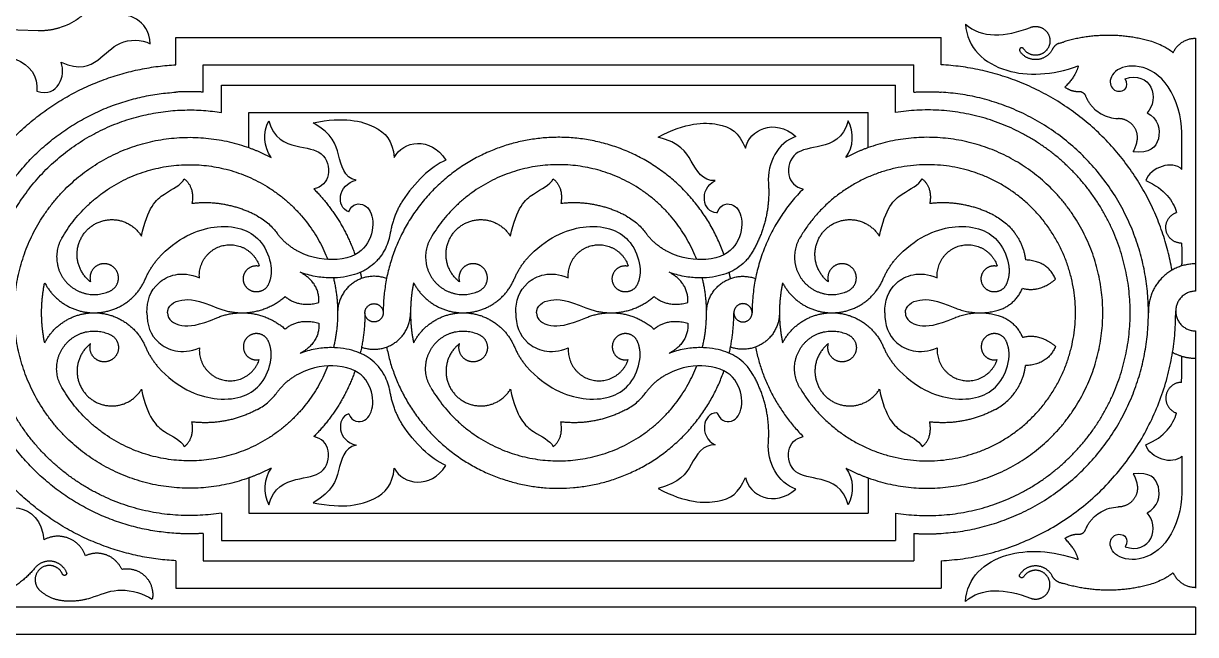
# Model space of a CAD drawing. Header units: millimetres. Extents: x -100 to 100, y -100 to 100.
# Drawn here: x -29.1 to 28, y -62.7 to -32.9 of the extents above; entities that cross this region are included whole.
import ezdxf

# ---------------------------------------------------------------- set-up
doc = ezdxf.new("R2010")
doc.units = ezdxf.units.MM
doc.header["$MEASUREMENT"] = 0
doc.layers.add('Layer 03', color=5, linetype='Continuous')

msp = doc.modelspace()

# ---------------------------------------------------------------- linework, layer by layer
at = {"layer": 'Layer 03'}
for p, q in [((-28.36, -33.298), (-33.205, -33.162)), ((-21.647, -33.618), (15.608, -33.618)), ((-21.647, -34.95), (-21.647, -33.618)), ((15.608, -34.95), (15.608, -33.618)), ((27.995, -33.66), (27.995, -45.969)), ((-20.316, -34.95), (14.277, -34.95)), ((-20.316, -36.283), (-20.316, -34.95)), ((14.277, -36.283), (14.277, -34.95)), ((-19.428, -35.942), (13.389, -35.942)), ((-19.428, -37.273), (-19.428, -35.942)), ((13.389, -37.273), (13.389, -35.942)), ((-18.097, -37.273), (12.058, -37.273)), ((-18.097, -38.984), (-18.097, -37.273)), ((12.058, -38.984), (12.058, -37.273)), ((27.329, -40.04), (27.329, -38.253)), ((4.703, -42.158), (4.672, -42.157)), ((4.703, -42.158), (4.725, -42.102)), ((27.329, -44.737), (27.329, -44.635)), ((27.995, -47.9), (27.995, -60.419)), ((27.329, -49.402), (27.329, -49.133)), ((4.703, -51.879), (4.672, -51.881)), ((4.703, -51.879), (4.725, -51.936)), ((27.329, -53.997), (27.329, -55.784)), ((-18.097, -55.054), (-18.097, -56.764)), ((12.058, -55.054), (12.058, -56.764)), ((-19.428, -56.764), (-19.428, -58.096)), ((-18.097, -56.764), (12.058, -56.764)), ((13.389, -56.764), (13.389, -58.096)), ((-20.316, -57.754), (-20.316, -59.088)), ((-19.428, -58.096), (13.389, -58.096)), ((14.277, -57.754), (14.277, -59.088)), ((-21.647, -59.088), (-21.647, -60.419)), ((-20.316, -59.088), (14.277, -59.088)), ((15.608, -59.088), (15.608, -60.419)), ((-21.647, -60.419), (15.608, -60.419)), ((27.995, -61.343), (-61.386, -61.343)), ((27.995, -62.675), (-62.717, -62.675))]:
    msp.add_line(p, q, dxfattribs=at)
msp.add_lwpolyline([(27.995, -61.343), (27.995, -62.675)], dxfattribs=at)
for points, knots in [([(-26.564, -30.31), (-26.626, -30.377), (-26.725, -30.463), (-26.863, -30.539), (-26.957, -30.576), (-27.034, -30.595), (-27.117, -30.605), (-27.208, -30.605), (-27.309, -30.588), (-27.433, -30.544), (-27.559, -30.466), (-27.669, -30.346), (-27.749, -30.21), (-27.797, -30.06), (-27.809, -29.891), (-27.779, -29.721), (-27.704, -29.562), (-27.59, -29.42), (-27.442, -29.304), (-27.263, -29.222), (-27.059, -29.183), (-26.838, -29.196), (-26.634, -29.252), (-26.43, -29.347), (-26.235, -29.477), (-26.047, -29.662), (-25.884, -29.89), (-25.743, -30.178), (-25.613, -30.593), (-25.563, -31.04), (-25.605, -31.461), (-25.688, -31.773), (-25.835, -32.101), (-26.093, -32.46), (-26.484, -32.789), (-26.916, -33.016), (-27.198, -33.12), (-27.322, -33.159)], [5.557568, 5.557568, 5.557568, 5.557568, 5.710641, 5.777355, 5.822273, 5.881782, 5.911084, 5.96426, 6.034341, 6.083794, 6.186503, 6.282113, 6.356694, 6.451499, 6.546221, 6.641986, 6.739785, 6.841768, 6.947172, 7.056759, 7.171834, 7.294912, 7.428872, 7.526913, 7.674177, 7.82386, 7.970868, 8.146514, 8.363503, 8.704655, 8.899601, 9.076369, 9.249131, 9.505934, 9.81723, 10.107107, 10.32588, 10.32588, 10.32588, 10.32588]), ([(16.791, -32.971), (16.867, -34.136), (18.485, -35.586), (21.006, -35.463), (22.283, -35.008)], [0, 0, 0, 0, 2.105522, 4.028433, 4.028433, 4.028433, 4.028433]), ([(21.332, -33.91), (21.385, -33.896), (21.461, -33.875), (21.536, -33.852), (21.559, -33.845)], [2.1311699, 2.1311699, 2.1311699, 2.1311699, 2.2234732, 2.2639899, 2.2639899, 2.2639899, 2.2639899]), ([(26.905, -34.364), (26.896, -34.357), (26.746, -34.245), (26.388, -34.019), (26.005, -33.864), (25.778, -33.801)], [2.4837929, 2.4837929, 2.4837929, 2.4837929, 2.504112, 2.7995039, 3.1977191, 3.1977191, 3.1977191, 3.1977191]), ([(23.077, -37.105), (23.176, -37.195), (23.402, -37.359), (23.792, -37.521), (24.085, -37.566), (24.236, -37.571), (24.246, -37.571)], [6.5276772, 6.5276772, 6.5276772, 6.5276772, 6.7536193, 6.9974624, 7.2356766, 7.2520895, 7.2520895, 7.2520895, 7.2520895]), ([(-13.237, -42.102), (-13.075, -41.694), (-12.362, -41.63), (-11.946, -42.508), (-12.239, -43.845), (-13.4, -44.548), (-14.969, -44.407), (-15.678, -44.039)], [0, 0, 0, 0, 0.994617, 1.989234, 2.983851, 3.978467, 4.692944, 4.692944, 4.692944, 4.692944]), ([(4.725, -42.102), (4.887, -41.694), (5.6, -41.63), (6.016, -42.508), (5.723, -43.845), (4.562, -44.548), (2.993, -44.407), (2.284, -44.039)], [0, 0, 0, 0, 0.994617, 1.989234, 2.983851, 3.978467, 4.692944, 4.692944, 4.692944, 4.692944]), ([(-22.345, -44.197), (-21.404, -43.247), (-19.23, -42.489), (-17.476, -43.256), (-17.082, -44.345), (-17.024, -44.745)], [0.337451, 0.337451, 0.337451, 0.337451, 1.775777, 3.551554, 4.663849, 4.663849, 4.663849, 4.663849]), ([(-17.668, -42.32), (-17.475, -42.424), (-17.204, -42.614), (-16.909, -42.909), (-16.785, -43.064), (-16.733, -43.134)], [3.2842856, 3.2842856, 3.2842856, 3.2842856, 3.6537686, 3.8403196, 3.9883249, 3.9883249, 3.9883249, 3.9883249]), ([(-4.383, -44.197), (-3.442, -43.247), (-1.268, -42.489), (0.486, -43.256), (0.88, -44.345), (0.938, -44.745)], [0.337451, 0.337451, 0.337451, 0.337451, 1.775777, 3.551554, 4.663849, 4.663849, 4.663849, 4.663849]), ([(0.294, -42.32), (0.487, -42.424), (0.758, -42.614), (1.053, -42.909), (1.177, -43.064), (1.229, -43.134)], [3.2842856, 3.2842856, 3.2842856, 3.2842856, 3.6537686, 3.8403196, 3.9883249, 3.9883249, 3.9883249, 3.9883249]), ([(13.579, -44.197), (14.52, -43.247), (16.694, -42.489), (18.449, -43.256), (18.842, -44.345), (18.9, -44.745)], [0.337451, 0.337451, 0.337451, 0.337451, 1.775777, 3.551554, 4.663849, 4.663849, 4.663849, 4.663849]), ([(18.256, -42.32), (18.449, -42.424), (18.72, -42.614), (19.015, -42.909), (19.139, -43.064), (19.191, -43.134)], [3.2842856, 3.2842856, 3.2842856, 3.2842856, 3.6537686, 3.8403196, 3.9883249, 3.9883249, 3.9883249, 3.9883249]), ([(-11.21, -43.129), (-11.22, -43.184), (-11.284, -43.514), (-11.451, -43.941), (-11.723, -44.332), (-11.962, -44.599), (-12.214, -44.806), (-12.565, -45.013), (-12.963, -45.177), (-13.496, -45.295), (-14.11, -45.338), (-14.801, -45.285), (-15.304, -45.154), (-15.574, -45.055), (-15.598, -45.045)], [2.74676, 2.74676, 2.74676, 2.74676, 2.842489, 3.313504, 3.512586, 3.644338, 3.918689, 4.060805, 4.333002, 4.642839, 4.981151, 5.370242, 5.810691, 5.855571, 5.855571, 5.855571, 5.855571]), ([(6.414, -44.065), (6.352, -44.171), (6.24, -44.332), (6, -44.599), (5.748, -44.806), (5.397, -45.013), (4.999, -45.177), (4.466, -45.295), (3.852, -45.338), (3.161, -45.285), (2.658, -45.154), (2.389, -45.055), (2.364, -45.045)], [3.310948, 3.310948, 3.310948, 3.310948, 3.510231, 3.642115, 3.916742, 4.059, 4.331471, 4.64162, 4.980271, 5.369754, 5.810646, 5.855571, 5.855571, 5.855571, 5.855571]), ([(-22.057, -47.019), (-22.057, -46.696), (-21.54, -46.269), (-20.547, -46.401), (-19.657, -46.773)], [0, 0, 0, 0, 1.011487, 1.862043, 1.862043, 1.862043, 1.862043]), ([(-4.094, -47.019), (-4.094, -46.696), (-3.578, -46.269), (-2.585, -46.401), (-1.695, -46.773)], [0, 0, 0, 0, 1.011487, 1.862043, 1.862043, 1.862043, 1.862043]), ([(13.868, -47.019), (13.868, -46.696), (14.384, -46.269), (15.377, -46.401), (16.267, -46.773)], [0, 0, 0, 0, 1.011487, 1.862043, 1.862043, 1.862043, 1.862043]), ([(-22.057, -47.019), (-22.057, -47.341), (-21.54, -47.768), (-20.547, -47.637), (-19.657, -47.265)], [0, 0, 0, 0, 1.011487, 1.862043, 1.862043, 1.862043, 1.862043]), ([(-4.094, -47.019), (-4.094, -47.341), (-3.578, -47.768), (-2.585, -47.637), (-1.695, -47.265)], [0, 0, 0, 0, 1.011487, 1.862043, 1.862043, 1.862043, 1.862043]), ([(13.868, -47.019), (13.868, -47.341), (14.384, -47.768), (15.377, -47.637), (16.267, -47.265)], [0, 0, 0, 0, 1.011487, 1.862043, 1.862043, 1.862043, 1.862043]), ([(-11.21, -50.909), (-11.22, -50.853), (-11.284, -50.524), (-11.451, -50.096), (-11.723, -49.706), (-11.962, -49.439), (-12.214, -49.232), (-12.565, -49.024), (-12.963, -48.86), (-13.496, -48.743), (-14.11, -48.699), (-14.801, -48.753), (-15.304, -48.883), (-15.574, -48.983), (-15.598, -48.992)], [2.74676, 2.74676, 2.74676, 2.74676, 2.842489, 3.313504, 3.512586, 3.644338, 3.918689, 4.060805, 4.333002, 4.642839, 4.981151, 5.370242, 5.810691, 5.855571, 5.855571, 5.855571, 5.855571]), ([(6.414, -49.972), (6.352, -49.867), (6.24, -49.706), (6, -49.439), (5.748, -49.232), (5.397, -49.024), (4.999, -48.86), (4.466, -48.743), (3.852, -48.699), (3.161, -48.753), (2.658, -48.883), (2.389, -48.983), (2.364, -48.992)], [3.310948, 3.310948, 3.310948, 3.310948, 3.510231, 3.642115, 3.916742, 4.059, 4.331471, 4.64162, 4.980271, 5.369754, 5.810646, 5.855571, 5.855571, 5.855571, 5.855571]), ([(-22.345, -49.84), (-21.404, -50.791), (-19.23, -51.548), (-17.476, -50.782), (-17.082, -49.692), (-17.024, -49.292)], [0.337451, 0.337451, 0.337451, 0.337451, 1.775777, 3.551554, 4.663849, 4.663849, 4.663849, 4.663849]), ([(-13.237, -51.936), (-13.075, -52.343), (-12.362, -52.408), (-11.946, -51.53), (-12.239, -50.193), (-13.4, -49.489), (-14.969, -49.63), (-15.678, -49.998)], [0, 0, 0, 0, 0.994617, 1.989234, 2.983851, 3.978467, 4.692944, 4.692944, 4.692944, 4.692944]), ([(-4.383, -49.84), (-3.442, -50.791), (-1.268, -51.548), (0.486, -50.782), (0.88, -49.692), (0.938, -49.292)], [0.337451, 0.337451, 0.337451, 0.337451, 1.775777, 3.551554, 4.663849, 4.663849, 4.663849, 4.663849]), ([(4.725, -51.936), (4.887, -52.343), (5.6, -52.408), (6.016, -51.53), (5.723, -50.193), (4.562, -49.489), (2.993, -49.63), (2.284, -49.998)], [0, 0, 0, 0, 0.994617, 1.989234, 2.983851, 3.978467, 4.692944, 4.692944, 4.692944, 4.692944]), ([(13.579, -49.84), (14.52, -50.791), (16.694, -51.548), (18.449, -50.782), (18.842, -49.692), (18.9, -49.292)], [0.337451, 0.337451, 0.337451, 0.337451, 1.775777, 3.551554, 4.663849, 4.663849, 4.663849, 4.663849]), ([(-17.668, -51.717), (-17.475, -51.613), (-17.204, -51.424), (-16.909, -51.128), (-16.785, -50.974), (-16.733, -50.903)], [3.2842856, 3.2842856, 3.2842856, 3.2842856, 3.6537686, 3.8403196, 3.9883249, 3.9883249, 3.9883249, 3.9883249]), ([(0.294, -51.717), (0.487, -51.613), (0.758, -51.424), (1.053, -51.128), (1.177, -50.974), (1.229, -50.903)], [3.2842856, 3.2842856, 3.2842856, 3.2842856, 3.6537686, 3.8403196, 3.9883249, 3.9883249, 3.9883249, 3.9883249]), ([(18.256, -51.717), (18.449, -51.613), (18.72, -51.424), (19.015, -51.128), (19.139, -50.974), (19.191, -50.903)], [3.2842856, 3.2842856, 3.2842856, 3.2842856, 3.6537686, 3.8403196, 3.9883249, 3.9883249, 3.9883249, 3.9883249]), ([(23.077, -56.933), (23.176, -56.843), (23.402, -56.678), (23.792, -56.517), (24.085, -56.471), (24.236, -56.467), (24.246, -56.467)], [6.5276772, 6.5276772, 6.5276772, 6.5276772, 6.7536193, 6.9974624, 7.2356766, 7.2520895, 7.2520895, 7.2520895, 7.2520895]), ([(16.791, -61.066), (16.867, -59.902), (18.485, -58.451), (21.006, -58.575), (22.283, -59.029)], [0, 0, 0, 0, 2.105522, 4.028433, 4.028433, 4.028433, 4.028433]), ([(26.905, -59.674), (26.896, -59.681), (26.746, -59.793), (26.388, -60.019), (26.005, -60.173), (25.778, -60.237)], [2.4837929, 2.4837929, 2.4837929, 2.4837929, 2.504112, 2.7995039, 3.1977191, 3.1977191, 3.1977191, 3.1977191]), ([(21.332, -60.128), (21.385, -60.142), (21.461, -60.163), (21.536, -60.185), (21.559, -60.192)], [2.1311699, 2.1311699, 2.1311699, 2.1311699, 2.2234732, 2.2639899, 2.2639899, 2.2639899, 2.2639899]), ([(-25.982, -60.939), (-25.855, -60.907), (-25.263, -60.709), (-24.405, -60.357), (-23.216, -60.676), (-22.797, -60.961)], [0.67773, 0.67773, 0.67773, 0.67773, 0.908544, 1.817088, 2.725632, 2.725632, 2.725632, 2.725632])]:
    msp.add_open_spline(points, degree=3, knots=knots, dxfattribs=at)
for points, degree in [([(-22.894, -33.939), (-22.957, -32.688), (-24.059, -32.476), (-24.547, -32.477)], 3), ([(16.791, -32.971), (17.565, -33.676), (18.736, -33.607), (19.952, -33.134)], 3), ([(-27.237, -34.828), (-26.326, -35.224), (-25.358, -34.801), (-24.496, -33.728), (-23.334, -33.693), (-22.894, -33.939)], 3), ([(-29.463, -34.677), (-28.754, -34.94), (-28.345, -35.521), (-28.424, -36.231)], 3), ([(-28.424, -36.231), (-27.872, -36.424), (-27.207, -35.981), (-27.104, -35.182), (-27.237, -34.828)], 3), ([(22.283, -35.008), (22.178, -35.49), (21.631, -36.038)], 2), ([(27.329, -38.253), (27.329, -37.515), (26.8, -35.739), (25.21, -34.833), (23.899, -35.194), (23.746, -36.053), (24.333, -36.364), (24.767, -36.062), (24.571, -35.632)], 3), ([(24.571, -35.632), (25.135, -35.43), (26.104, -35.882), (25.931, -36.982), (25.643, -37.285)], 3), ([(21.631, -36.038), (21.962, -36.264), (22.317, -36.249)], 2), ([(-14.965, -37.775), (-13.452, -37.464), (-11.744, -37.9), (-11.108, -38.627), (-11.017, -39.463)], 3), ([(6.084, -39.011), (6.26, -38.12), (7.489, -37.516), (8.539, -38.438)], 3), ([(25.643, -37.285), (26.179, -37.56), (26.404, -38.675), (25.751, -39.28), (24.957, -39.185)], 3), ([(-17.014, -39.46), (-17.381, -38.946), (-17.433, -38.249), (-17.12, -37.675)], 3), ([(-17.12, -37.675), (-16.911, -38.545), (-15.727, -38.998), (-14.417, -39.085), (-14.034, -40.391), (-14.556, -40.913), (-14.933, -40.994)], 3), ([(-12.868, -40.573), (-13.479, -40.444), (-13.719, -39.277), (-14.007, -38.35), (-14.965, -37.775)], 3), ([(1.824, -38.47), (3.194, -37.756), (4.956, -37.707), (5.767, -38.232), (6.084, -39.011)], 3), ([(11.081, -37.675), (10.872, -38.545), (9.688, -38.998), (8.377, -39.085), (7.994, -40.391), (8.516, -40.913), (8.894, -40.994)], 3), ([(10.974, -39.46), (11.342, -38.946), (11.394, -38.249), (11.081, -37.675)], 3), ([(24.957, -39.185), (25.333, -38.482), (25.026, -38.007)], 2), ([(-11.017, -39.463), (-10.604, -38.655), (-9.256, -38.411), (-8.499, -39.585)], 3), ([(4.608, -40.586), (3.985, -40.629), (3.434, -39.573), (2.903, -38.76), (1.824, -38.47)], 3), ([(8.539, -38.438), (7.669, -38.737), (7.123, -39.734), (7.198, -40.721)], 3), ([(-8.499, -39.585), (-9.253, -39.921), (-10.045, -40.686), (-10.614, -41.573)], 3), ([(27.329, -40.04), (26.879, -39.582), (25.794, -39.93), (25.568, -40.587)], 3), ([(-23.323, -43.295), (-23.03, -41.902), (-22.194, -41.118), (-21.41, -40.829), (-21.24, -40.505)], 3), ([(-21.24, -40.505), (-20.738, -40.903), (-20.867, -41.707)], 2), ([(-5.361, -43.295), (-5.068, -41.902), (-4.232, -41.118), (-3.448, -40.829), (-3.278, -40.505)], 3), ([(-3.278, -40.505), (-2.776, -40.903), (-2.905, -41.707)], 2), ([(12.601, -43.295), (12.894, -41.902), (13.73, -41.118), (14.514, -40.829), (14.684, -40.505)], 3), ([(14.684, -40.505), (15.186, -40.903), (15.057, -41.707)], 2), ([(-13.237, -42.102), (-13.869, -41.888), (-13.774, -40.771), (-12.868, -40.573)], 3), ([(4.672, -42.157), (4.005, -42.124), (3.791, -41.024), (4.608, -40.586)], 3), ([(25.568, -40.587), (26.53, -41.003), (26.891, -41.574), (27.072, -42.139)], 3), ([(27.312, -43.63), (27.326, -43.932), (27.329, -44.258), (27.329, -44.635)], 3), ([(21.178, -45.389), (20.806, -44.5), (19.72, -44.446)], 2), ([(-23.063, -47.019), (-23.063, -46.425), (-22.741, -45.46), (-21.399, -44.944), (-20.505, -45.312)], 3), ([(-14.684, -46.522), (-14.64, -45.559), (-15.598, -45.045)], 2), ([(-5.101, -47.019), (-5.101, -46.425), (-4.779, -45.46), (-3.437, -44.944), (-2.543, -45.312)], 3), ([(3.278, -46.522), (3.322, -45.559), (2.364, -45.045)], 2), ([(12.861, -47.019), (12.861, -46.425), (13.183, -45.46), (14.525, -44.944), (15.419, -45.312)], 3), ([(19.566, -45.825), (20.376, -46.047), (21.178, -45.389)], 2), ([(-16.328, -46.225), (-15.691, -46.773), (-14.684, -46.522)], 2), ([(1.634, -46.225), (2.271, -46.773), (3.278, -46.522)], 2), ([(-23.063, -47.019), (-23.063, -47.612), (-22.741, -48.578), (-21.399, -49.093), (-20.505, -48.726)], 3), ([(-5.101, -47.019), (-5.101, -47.612), (-4.779, -48.578), (-3.437, -49.093), (-2.543, -48.726)], 3), ([(12.861, -47.019), (12.861, -47.612), (13.183, -48.578), (14.525, -49.093), (15.419, -48.726)], 3), ([(-16.328, -47.812), (-15.691, -47.264), (-14.684, -47.516)], 2), ([(-14.684, -47.516), (-14.64, -48.478), (-15.598, -48.992)], 2), ([(1.634, -47.812), (2.271, -47.264), (3.278, -47.516)], 2), ([(3.278, -47.516), (3.322, -48.478), (2.364, -48.992)], 2), ([(19.566, -48.213), (20.376, -47.99), (21.178, -48.649)], 2), ([(21.178, -48.649), (20.806, -49.537), (19.72, -49.591)], 2), ([(27.312, -50.407), (27.326, -50.106), (27.329, -49.779), (27.329, -49.402)], 3), ([(-23.323, -50.742), (-23.03, -52.135), (-22.194, -52.919), (-21.41, -53.209), (-21.24, -53.533)], 3), ([(-5.361, -50.742), (-5.068, -52.135), (-4.232, -52.919), (-3.448, -53.209), (-3.278, -53.533)], 3), ([(12.601, -50.742), (12.894, -52.135), (13.73, -52.919), (14.514, -53.209), (14.684, -53.533)], 3), ([(4.672, -51.881), (4.005, -51.913), (3.791, -53.013), (4.608, -53.452)], 3), ([(25.568, -53.45), (26.53, -53.034), (26.891, -52.463), (27.072, -51.899)], 3), ([(-21.24, -53.533), (-20.738, -53.134), (-20.867, -52.33)], 2), ([(-13.237, -51.936), (-13.869, -52.15), (-13.774, -53.266), (-12.868, -53.464)], 3), ([(-8.499, -54.452), (-9.253, -54.116), (-10.045, -53.352), (-10.614, -52.464)], 3), ([(-3.278, -53.533), (-2.776, -53.134), (-2.905, -52.33)], 2), ([(14.684, -53.533), (15.186, -53.134), (15.057, -52.33)], 2), ([(-17.12, -56.363), (-16.911, -55.492), (-15.727, -55.04), (-14.417, -54.953), (-14.034, -53.647), (-14.556, -53.124), (-14.933, -53.043)], 3), ([(11.081, -56.363), (10.872, -55.492), (9.688, -55.04), (8.377, -54.953), (7.994, -53.647), (8.516, -53.124), (8.894, -53.043)], 3), ([(-12.868, -53.464), (-13.479, -53.594), (-13.719, -54.76), (-14.007, -55.687), (-14.965, -56.262)], 3), ([(4.608, -53.452), (3.985, -53.409), (3.434, -54.465), (2.903, -55.277), (1.824, -55.568)], 3), ([(8.539, -55.599), (7.669, -55.301), (7.123, -54.304), (7.198, -53.317)], 3), ([(27.329, -53.997), (26.879, -54.456), (25.794, -54.107), (25.568, -53.45)], 3), ([(-17.014, -54.578), (-17.381, -55.092), (-17.433, -55.788), (-17.12, -56.363)], 3), ([(-14.965, -56.262), (-13.452, -56.573), (-11.744, -56.137), (-11.108, -55.41), (-11.017, -54.574)], 3), ([(-11.017, -54.574), (-10.604, -55.382), (-9.256, -55.626), (-8.499, -54.452)], 3), ([(10.974, -54.578), (11.342, -55.092), (11.394, -55.788), (11.081, -56.363)], 3), ([(25.643, -56.752), (26.179, -56.478), (26.404, -55.362), (25.751, -54.757), (24.957, -54.852)], 3), ([(1.824, -55.568), (3.194, -56.282), (4.956, -56.33), (5.767, -55.806), (6.084, -55.027)], 3), ([(6.084, -55.027), (6.26, -55.917), (7.489, -56.521), (8.539, -55.599)], 3), ([(24.957, -54.852), (25.333, -55.555), (25.026, -56.03)], 2), ([(27.329, -55.784), (27.329, -56.522), (26.8, -58.298), (25.21, -59.204), (23.899, -58.843), (23.746, -57.985), (24.333, -57.673), (24.767, -57.976), (24.571, -58.405)], 3), ([(-30.614, -57.319), (-30.431, -56.718), (-29.313, -56.141), (-28.142, -57.114), (-28.086, -58.072)], 3), ([(24.571, -58.405), (25.135, -58.608), (26.104, -58.156), (25.931, -57.056), (25.643, -56.752)], 3), ([(21.631, -58), (21.962, -57.773), (22.317, -57.788)], 2), ([(22.283, -59.029), (22.178, -58.547), (21.631, -58)], 2), ([(16.791, -61.066), (17.565, -60.362), (18.736, -60.431), (19.952, -60.903)], 3)]:
    msp.add_open_spline(points, degree=degree, dxfattribs=at)
for points, weights, knots in [([(19.952, -33.134), (20.364, -32.974), (20.686, -33.277), (21.009, -33.58), (20.874, -34.002), (20.739, -34.423), (20.3, -34.483), (19.862, -34.543), (19.619, -34.173)], [1, 0.845758342443, 1, 0.845758342443, 1, 0.845758342443, 1, 0.845758342443, 1], [0.831806, 0.831806, 0.831806, 1.141491, 1.141491, 1.451176, 1.451176, 1.760861, 1.760861, 2.070546, 2.070546, 2.070546]), ([(19.619, -34.173), (19.561, -34.084), (19.472, -34.142), (19.383, -34.201), (19.441, -34.29)], [1, 0.707106781187, 1, 0.707106781187, 1], [0, 0, 0, 0.0942478, 0.0942478, 0.1884956, 0.1884956, 0.1884956]), ([(21.021, -34.201), (20.783, -34.672), (20.257, -34.701), (19.73, -34.73), (19.441, -34.29)], [1, 0.866345561664, 1, 0.866345561664, 1], [0.9525074, 0.9525074, 0.9525074, 1.3657732, 1.3657732, 1.7790389, 1.7790389, 1.7790389]), ([(15.608, -57.754), (25.699, -57.129), (25.699, -47.019), (25.699, -36.909), (15.608, -36.283)], [1, 0.728658822431, 1, 0.728658822431, 1], [39.751558, 39.751558, 39.751558, 50.026047, 50.026047, 60.300536, 60.300536, 60.300536]), ([(13.389, -56.764), (17.885, -57.481), (21.348, -54.526), (24.811, -51.571), (24.811, -47.019), (24.811, -42.466), (21.348, -39.512), (17.885, -36.557), (13.389, -37.273)], [1, 0.90804175397, 1, 0.90804175397, 1, 0.90804175397, 1, 0.90804175397, 1], [34.040327, 34.040327, 34.040327, 39.278204, 39.278204, 44.516081, 44.516081, 49.753958, 49.753958, 54.991836, 54.991836, 54.991836]), ([(-18.097, -55.054), (-22.269, -56.551), (-25.894, -54.001), (-29.519, -51.451), (-29.519, -47.019), (-29.519, -42.586), (-25.894, -40.036), (-22.269, -37.486), (-18.097, -38.984)], [1, 0.887518454236, 1, 0.887518454236, 1, 0.887518454236, 1, 0.887518454236, 1], [30.19397, 30.19397, 30.19397, 35.518371, 35.518371, 40.842771, 40.842771, 46.167172, 46.167172, 51.491572, 51.491572, 51.491572]), ([(5.036, -44.192), (2.65, -37.392), (-4.454, -38.603), (-11.557, -39.813), (-11.557, -47.019)], [1, 0.764187789935, 1, 0.764187789935, 1], [7.788531, 7.788531, 7.788531, 15.582973, 15.582973, 23.377414, 23.377414, 23.377414]), ([(12.058, -55.054), (16.229, -56.551), (19.855, -54.001), (23.48, -51.451), (23.48, -47.019), (23.48, -42.586), (19.855, -40.036), (16.229, -37.486), (12.058, -38.984)], [1, 0.887518454236, 1, 0.887518454236, 1, 0.887518454236, 1, 0.887518454236, 1], [30.19397, 30.19397, 30.19397, 35.518371, 35.518371, 40.842771, 40.842771, 46.167172, 46.167172, 51.491572, 51.491572, 51.491572]), ([(-27.206, -43.387), (-24.921, -39.472), (-20.403, -39.836), (-15.884, -40.2), (-14.256, -44.431)], [1, 0.846447424871, 1, 0.846447424871, 1], [37.873193, 37.873193, 37.873193, 43.274324, 43.274324, 48.675455, 48.675455, 48.675455]), ([(3.706, -44.431), (2.078, -40.2), (-2.441, -39.836), (-6.959, -39.472), (-9.243, -43.387)], [1, 0.84644742486, 1, 0.84644742486, 1], [6.880994, 6.880994, 6.880994, 12.282125, 12.282125, 17.683256, 17.683256, 17.683256]), ([(8.719, -50.65), (11.499, -55.415), (16.823, -53.975), (22.148, -52.535), (22.148, -47.019), (22.148, -41.503), (16.823, -40.063), (11.499, -38.623), (8.719, -43.387)], [1, 0.794055105339, 1, 0.794055105339, 1, 0.794055105339, 1, 0.794055105339, 1], [22.76403, 22.76403, 22.76403, 29.048418, 29.048418, 35.332806, 35.332806, 41.617193, 41.617193, 47.901581, 47.901581, 47.901581]), ([(27.312, -43.63), (26.66, -43.63), (26.557, -42.987), (26.453, -42.343), (27.072, -42.139)], [1, 0.761334532314, 1, 0.761334532314, 1], [0.038443, 0.038443, 0.038443, 0.646471, 0.646471, 1.254499, 1.254499, 1.254499]), ([(-25.804, -45.517), (-26.43, -45.031), (-26.458, -44.239), (-26.486, -43.447), (-25.896, -42.918), (-25.305, -42.389), (-24.521, -42.504), (-23.737, -42.619), (-23.323, -43.295)], [1, 0.905637782271, 1, 0.905637782271, 1, 0.905637782271, 1, 0.905637782271, 1], [0, 0, 0, 0.835167, 0.835167, 1.670333, 1.670333, 2.5055, 2.5055, 3.340666, 3.340666, 3.340666]), ([(-7.842, -45.517), (-8.468, -45.031), (-8.496, -44.239), (-8.524, -43.447), (-7.934, -42.918), (-7.343, -42.389), (-6.559, -42.504), (-5.775, -42.619), (-5.361, -43.295)], [1, 0.905637782271, 1, 0.905637782271, 1, 0.905637782271, 1, 0.905637782271, 1], [0, 0, 0, 0.835167, 0.835167, 1.670333, 1.670333, 2.5055, 2.5055, 3.340666, 3.340666, 3.340666]), ([(10.12, -45.517), (9.494, -45.031), (9.466, -44.239), (9.438, -43.447), (10.028, -42.918), (10.619, -42.389), (11.403, -42.504), (12.187, -42.619), (12.601, -43.295)], [1, 0.905637782271, 1, 0.905637782271, 1, 0.905637782271, 1, 0.905637782271, 1], [0, 0, 0, 0.835167, 0.835167, 1.670333, 1.670333, 2.5055, 2.5055, 3.340666, 3.340666, 3.340666]), ([(-27.206, -43.387), (-27.886, -44.554), (-26.969, -45.545), (-26.052, -46.537), (-24.836, -45.95)], [1, 0.803738185747, 1, 0.803738185747, 1], [6.39289, 6.39289, 6.39289, 8.340144, 8.340144, 10.287398, 10.287398, 10.287398]), ([(-20.505, -45.312), (-20.599, -43.992), (-19.3, -43.737), (-18.001, -43.482), (-17.59, -44.74)], [1, 0.749001749176, 1, 0.749001749176, 1], [0, 0, 0, 1.220805, 1.220805, 2.44161, 2.44161, 2.44161]), ([(-9.243, -43.387), (-9.924, -44.554), (-9.007, -45.545), (-8.09, -46.537), (-6.874, -45.95)], [1, 0.803738185747, 1, 0.803738185747, 1], [6.39289, 6.39289, 6.39289, 8.340144, 8.340144, 10.287398, 10.287398, 10.287398]), ([(-2.543, -45.312), (-2.637, -43.992), (-1.338, -43.737), (-0.039, -43.482), (0.372, -44.74)], [1, 0.749001749176, 1, 0.749001749176, 1], [0, 0, 0, 1.220805, 1.220805, 2.44161, 2.44161, 2.44161]), ([(8.719, -43.387), (8.038, -44.554), (8.955, -45.545), (9.872, -46.537), (11.088, -45.95)], [1, 0.803738185747, 1, 0.803738185747, 1], [6.39289, 6.39289, 6.39289, 8.340144, 8.340144, 10.287398, 10.287398, 10.287398]), ([(15.419, -45.312), (15.325, -43.992), (16.624, -43.737), (17.923, -43.482), (18.334, -44.74)], [1, 0.749001749176, 1, 0.749001749176, 1], [0, 0, 0, 1.220805, 1.220805, 2.44161, 2.44161, 2.44161]), ([(-24.836, -45.95), (-24.438, -45.757), (-24.444, -45.315), (-24.451, -44.873), (-24.855, -44.692), (-25.258, -44.511), (-25.592, -44.801), (-25.926, -45.091), (-25.804, -45.517)], [1, 0.84310451716, 1, 0.84310451716, 1, 0.84310451716, 1, 0.84310451716, 1], [2.454832, 2.454832, 2.454832, 2.898483, 2.898483, 3.342133, 3.342133, 3.785784, 3.785784, 4.229435, 4.229435, 4.229435]), ([(-17.134, -45.613), (-17.291, -45.988), (-17.697, -46.005), (-18.104, -46.023), (-18.292, -45.663), (-18.48, -45.302), (-18.234, -44.979), (-17.988, -44.655), (-17.59, -44.74)], [1, 0.844038262025, 1, 0.844038262025, 1, 0.844038262025, 1, 0.844038262025, 1], [1.84157, 1.84157, 1.84157, 2.249684, 2.249684, 2.657798, 2.657798, 3.065912, 3.065912, 3.474026, 3.474026, 3.474026]), ([(-6.874, -45.95), (-6.476, -45.757), (-6.482, -45.315), (-6.489, -44.873), (-6.892, -44.692), (-7.296, -44.511), (-7.63, -44.801), (-7.964, -45.091), (-7.842, -45.517)], [1, 0.843104498597, 1, 0.843104498597, 1, 0.843104498597, 1, 0.843104498597, 1], [2.454832, 2.454832, 2.454832, 2.898483, 2.898483, 3.342133, 3.342133, 3.785784, 3.785784, 4.229435, 4.229435, 4.229435]), ([(0.828, -45.613), (0.671, -45.988), (0.265, -46.005), (-0.141, -46.023), (-0.33, -45.663), (-0.518, -45.302), (-0.272, -44.979), (-0.026, -44.655), (0.372, -44.74)], [1, 0.844038262025, 1, 0.844038262025, 1, 0.844038262025, 1, 0.844038262025, 1], [1.84157, 1.84157, 1.84157, 2.249684, 2.249684, 2.657798, 2.657798, 3.065912, 3.065912, 3.474026, 3.474026, 3.474026]), ([(11.088, -45.95), (11.486, -45.757), (11.48, -45.315), (11.473, -44.873), (11.07, -44.692), (10.666, -44.511), (10.332, -44.801), (9.998, -45.091), (10.12, -45.517)], [1, 0.843104486404, 1, 0.843104486404, 1, 0.843104486404, 1, 0.843104486404, 1], [2.454832, 2.454832, 2.454832, 2.898482, 2.898482, 3.342133, 3.342133, 3.785784, 3.785784, 4.229435, 4.229435, 4.229435]), ([(18.79, -45.613), (18.633, -45.988), (18.227, -46.005), (17.821, -46.023), (17.632, -45.663), (17.444, -45.302), (17.69, -44.979), (17.936, -44.655), (18.334, -44.74)], [1, 0.844038261634, 1, 0.844038261634, 1, 0.844038261634, 1, 0.844038261634, 1], [0, 0, 0, 0.408114, 0.408114, 0.816228, 0.816228, 1.224343, 1.224343, 1.632457, 1.632457, 1.632457]), ([(27.995, -44.638), (27.019, -44.638), (26.341, -45.341), (25.664, -46.043), (25.7, -47.019)], [1, 0.920337441031, 1, 0.920337441031, 1], [3.4164842, 3.4164842, 3.4164842, 3.8535007, 3.8535007, 4.2905171, 4.2905171, 4.2905171]), ([(-11.392, -45.351), (-12.286, -45.025), (-13.052, -45.589), (-13.819, -46.152), (-13.774, -47.102)], [1, 0.88144307262, 1, 0.88144307262, 1], [4.362653, 4.362653, 4.362653, 5.346428, 5.346428, 6.330203, 6.330203, 6.330203]), ([(4.186, -47.019), (4.186, -46.094), (4.944, -45.564), (5.701, -45.034), (6.57, -45.351)], [1, 0.886933509659, 1, 0.886933509659, 1], [3.141593, 3.141593, 3.141593, 4.101859, 4.101859, 5.062125, 5.062125, 5.062125]), ([(27.995, -45.969), (27.03, -45.969), (27.03, -46.935), (27.03, -47.9), (27.995, -47.9)], [1, 0.707106781187, 1, 0.707106781187, 1], [3.416484, 3.416484, 3.416484, 4.270605, 4.270605, 5.124726, 5.124726, 5.124726]), ([(-12.001, -46.575), (-12.444, -46.575), (-12.444, -47.019), (-12.444, -47.463), (-12.001, -47.463), (-11.557, -47.463), (-11.557, -47.019), (-11.557, -46.575), (-12.001, -46.575)], [1, 0.707106781187, 1, 0.707106781187, 1, 0.707106781187, 1, 0.707106781187, 1], [0, 0, 0, 0.392699, 0.392699, 0.785398, 0.785398, 1.178097, 1.178097, 1.570796, 1.570796, 1.570796]), ([(5.961, -46.575), (6.405, -46.575), (6.405, -47.019), (6.405, -47.463), (5.961, -47.463), (5.518, -47.463), (5.518, -47.019), (5.518, -46.575), (5.961, -46.575)], [1, 0.707106781187, 1, 0.707106781187, 1, 0.707106781187, 1, 0.707106781187, 1], [0, 0, 0, 0.392699, 0.392699, 0.785398, 0.785398, 1.178097, 1.178097, 1.570796, 1.570796, 1.570796]), ([(-19.428, -56.764), (-23.933, -57.482), (-27.399, -54.516), (-30.865, -51.549), (-30.85, -46.988)], [1, 0.907711796574, 1, 0.907711796574, 1], [34.040327, 34.040327, 34.040327, 39.287742, 39.287742, 44.535157, 44.535157, 44.535157]), ([(-12.609, -48.686), (-11.74, -49.003), (-10.983, -48.473), (-10.226, -47.943), (-10.226, -47.019)], [1, 0.886933488753, 1, 0.886933488753, 1], [1.221061, 1.221061, 1.221061, 2.181327, 2.181327, 3.141593, 3.141593, 3.141593]), ([(7.736, -47.019), (7.736, -47.943), (6.979, -48.473), (6.222, -49.003), (5.353, -48.686)], [1, 0.88693351809, 1, 0.88693351809, 1], [6.283185, 6.283185, 6.283185, 7.243451, 7.243451, 8.203717, 8.203717, 8.203717]), ([(-27.206, -50.65), (-27.886, -49.484), (-26.969, -48.492), (-26.052, -47.5), (-24.836, -48.088)], [1, 0.803738185747, 1, 0.803738185747, 1], [6.39289, 6.39289, 6.39289, 8.340144, 8.340144, 10.287398, 10.287398, 10.287398]), ([(-9.243, -50.65), (-9.924, -49.484), (-9.007, -48.492), (-8.09, -47.5), (-6.874, -48.088)], [1, 0.803738185747, 1, 0.803738185747, 1], [6.39289, 6.39289, 6.39289, 8.340144, 8.340144, 10.287398, 10.287398, 10.287398]), ([(8.719, -50.65), (8.038, -49.484), (8.955, -48.492), (9.872, -47.5), (11.088, -48.088)], [1, 0.803738185747, 1, 0.803738185747, 1], [6.39289, 6.39289, 6.39289, 8.340144, 8.340144, 10.287398, 10.287398, 10.287398]), ([(-24.836, -48.088), (-24.438, -48.28), (-24.444, -48.723), (-24.451, -49.165), (-24.855, -49.346), (-25.258, -49.526), (-25.592, -49.236), (-25.926, -48.946), (-25.804, -48.521)], [1, 0.843104512252, 1, 0.843104512252, 1, 0.843104512252, 1, 0.843104512252, 1], [2.454832, 2.454832, 2.454832, 2.898483, 2.898483, 3.342133, 3.342133, 3.785784, 3.785784, 4.229435, 4.229435, 4.229435]), ([(-17.134, -48.425), (-17.291, -48.049), (-17.697, -48.032), (-18.104, -48.015), (-18.292, -48.375), (-18.48, -48.735), (-18.234, -49.059), (-17.988, -49.382), (-17.59, -49.297)], [1, 0.844038262025, 1, 0.844038262025, 1, 0.844038262025, 1, 0.844038262025, 1], [1.84157, 1.84157, 1.84157, 2.249684, 2.249684, 2.657798, 2.657798, 3.065912, 3.065912, 3.474026, 3.474026, 3.474026]), ([(-6.874, -48.088), (-6.476, -48.28), (-6.482, -48.723), (-6.489, -49.165), (-6.892, -49.346), (-7.296, -49.526), (-7.63, -49.236), (-7.964, -48.946), (-7.842, -48.521)], [1, 0.843104526392, 1, 0.843104526392, 1, 0.843104526392, 1, 0.843104526392, 1], [2.454832, 2.454832, 2.454832, 2.898483, 2.898483, 3.342133, 3.342133, 3.785784, 3.785784, 4.229435, 4.229435, 4.229435]), ([(0.828, -48.425), (0.671, -48.049), (0.265, -48.032), (-0.141, -48.015), (-0.33, -48.375), (-0.518, -48.735), (-0.272, -49.059), (-0.026, -49.382), (0.372, -49.297)], [1, 0.844038262025, 1, 0.844038262025, 1, 0.844038262025, 1, 0.844038262025, 1], [1.84157, 1.84157, 1.84157, 2.249684, 2.249684, 2.657798, 2.657798, 3.065912, 3.065912, 3.474026, 3.474026, 3.474026]), ([(11.088, -48.088), (11.486, -48.28), (11.48, -48.723), (11.473, -49.165), (11.07, -49.346), (10.666, -49.526), (10.332, -49.236), (9.998, -48.946), (10.12, -48.521)], [1, 0.84310448711, 1, 0.84310448711, 1, 0.84310448711, 1, 0.84310448711, 1], [2.454832, 2.454832, 2.454832, 2.898482, 2.898482, 3.342133, 3.342133, 3.785784, 3.785784, 4.229435, 4.229435, 4.229435]), ([(18.79, -48.425), (18.633, -48.049), (18.227, -48.032), (17.821, -48.015), (17.632, -48.375), (17.444, -48.735), (17.69, -49.059), (17.936, -49.382), (18.334, -49.297)], [1, 0.844038262269, 1, 0.844038262269, 1, 0.844038262269, 1, 0.844038262269, 1], [1.84157, 1.84157, 1.84157, 2.249684, 2.249684, 2.657798, 2.657798, 3.065912, 3.065912, 3.474026, 3.474026, 3.474026]), ([(-25.804, -48.521), (-26.43, -49.007), (-26.458, -49.799), (-26.486, -50.591), (-25.896, -51.12), (-25.305, -51.648), (-24.521, -51.533), (-23.737, -51.418), (-23.323, -50.742)], [1, 0.905637782271, 1, 0.905637782271, 1, 0.905637782271, 1, 0.905637782271, 1], [0, 0, 0, 0.835167, 0.835167, 1.670333, 1.670333, 2.5055, 2.5055, 3.340666, 3.340666, 3.340666]), ([(-20.505, -48.726), (-20.599, -50.046), (-19.3, -50.3), (-18.001, -50.555), (-17.59, -49.297)], [1, 0.749001749176, 1, 0.749001749176, 1], [0, 0, 0, 1.220805, 1.220805, 2.44161, 2.44161, 2.44161]), ([(-11.392, -48.686), (-10.12, -55.076), (-3.621, -55.535), (2.878, -55.994), (5.036, -49.846)], [1, 0.794954124803, 1, 0.794954124803, 1], [24.47041, 24.47041, 24.47041, 31.718354, 31.718354, 38.966298, 38.966298, 38.966298]), ([(-7.842, -48.521), (-8.468, -49.007), (-8.496, -49.799), (-8.524, -50.591), (-7.934, -51.12), (-7.343, -51.648), (-6.559, -51.533), (-5.775, -51.418), (-5.361, -50.742)], [1, 0.905637782271, 1, 0.905637782271, 1, 0.905637782271, 1, 0.905637782271, 1], [0, 0, 0, 0.835167, 0.835167, 1.670333, 1.670333, 2.5055, 2.5055, 3.340666, 3.340666, 3.340666]), ([(-2.543, -48.726), (-2.637, -50.046), (-1.338, -50.3), (-0.039, -50.555), (0.372, -49.297)], [1, 0.749001749176, 1, 0.749001749176, 1], [0, 0, 0, 1.220805, 1.220805, 2.44161, 2.44161, 2.44161]), ([(10.12, -48.521), (9.494, -49.007), (9.466, -49.799), (9.438, -50.591), (10.028, -51.12), (10.619, -51.648), (11.403, -51.533), (12.187, -51.418), (12.601, -50.742)], [1, 0.905637782271, 1, 0.905637782271, 1, 0.905637782271, 1, 0.905637782271, 1], [0, 0, 0, 0.835167, 0.835167, 1.670333, 1.670333, 2.5055, 2.5055, 3.340666, 3.340666, 3.340666]), ([(15.419, -48.726), (15.325, -50.046), (16.624, -50.3), (17.923, -50.555), (18.334, -49.297)], [1, 0.749001749699, 1, 0.749001749699, 1], [0, 0, 0, 1.220805, 1.220805, 2.44161, 2.44161, 2.44161]), ([(-14.256, -49.606), (-15.884, -53.837), (-20.403, -54.201), (-24.921, -54.566), (-27.206, -50.65)], [1, 0.846447424871, 1, 0.846447424871, 1], [21.990156, 21.990156, 21.990156, 27.391287, 27.391287, 32.792419, 32.792419, 32.792419]), ([(-9.243, -50.65), (-6.959, -54.566), (-2.441, -54.201), (2.078, -53.837), (3.706, -49.606)], [1, 0.84644742491, 1, 0.84644742491, 1], [22.76403, 22.76403, 22.76403, 28.165162, 28.165162, 33.566293, 33.566293, 33.566293]), ([(27.312, -50.407), (26.66, -50.408), (26.557, -51.051), (26.453, -51.694), (27.072, -51.899)], [1, 0.761334532314, 1, 0.761334532314, 1], [0.038443, 0.038443, 0.038443, 0.646471, 0.646471, 1.254499, 1.254499, 1.254499]), ([(-26.051, -58.842), (-26.271, -58.218), (-26.889, -57.984), (-27.508, -57.75), (-28.086, -58.072)], [1, 0.906838547933, 1, 0.906838547933, 1], [0, 0, 0, 0.697603, 0.697603, 1.395206, 1.395206, 1.395206]), ([(-24.289, -59.498), (-24.517, -58.996), (-25.034, -58.803), (-25.55, -58.611), (-26.051, -58.842)], [1, 0.923284319142, 1, 0.923284319142, 1], [0, 0, 0, 0.588587, 0.588587, 1.177175, 1.177175, 1.177175]), ([(-26.975, -59.648), (-27.179, -59.18), (-27.685, -59.111), (-28.191, -59.042), (-28.513, -59.439)], [1, 0.871525490234, 1, 0.871525490234, 1], [2.0529377, 2.0529377, 2.0529377, 2.4539719, 2.4539719, 2.8550061, 2.8550061, 2.8550061]), ([(-27.171, -59.733), (-27.329, -59.37), (-27.722, -59.321), (-28.411, -59.235), (-28.497, -59.924), (-28.541, -60.279), (-28.278, -60.521)], [0.867116313461, 0.808986092407, 1, 0.707106781187, 1, 0.824167112217, 0.859450101759], [2.305473, 2.305473, 2.305473, 2.754581, 2.754581, 3.443226, 3.443226, 3.856641, 3.856641, 3.856641]), ([(21.021, -59.836), (20.783, -59.366), (20.257, -59.336), (19.73, -59.307), (19.441, -59.748)], [1, 0.866345561664, 1, 0.866345561664, 1], [0.9525074, 0.9525074, 0.9525074, 1.3657732, 1.3657732, 1.7790389, 1.7790389, 1.7790389]), ([(-26.975, -59.648), (-26.933, -59.746), (-27.031, -59.788), (-27.128, -59.831), (-27.171, -59.733)], [1, 0.707106781214, 1, 0.707106781214, 1], [0, 0, 0, 0.0942478, 0.0942478, 0.1884956, 0.1884956, 0.1884956]), ([(-24.289, -59.498), (-23.632, -59.363), (-23.153, -59.832), (-22.675, -60.301), (-22.797, -60.961)], [1, 0.882763280276, 1, 0.882763280276, 1], [0, 0, 0, 0.694199, 0.694199, 1.388398, 1.388398, 1.388398]), ([(19.619, -59.865), (19.561, -59.954), (19.472, -59.895), (19.383, -59.837), (19.441, -59.748)], [1, 0.707106781187, 1, 0.707106781187, 1], [0, 0, 0, 0.0942478, 0.0942478, 0.1884956, 0.1884956, 0.1884956]), ([(19.952, -60.903), (20.364, -61.063), (20.686, -60.76), (21.009, -60.457), (20.874, -60.036), (20.739, -59.614), (20.3, -59.554), (19.862, -59.495), (19.619, -59.865)], [1, 0.845758342443, 1, 0.845758342443, 1, 0.845758342443, 1, 0.845758342443, 1], [0.831806, 0.831806, 0.831806, 1.141491, 1.141491, 1.451176, 1.451176, 1.760861, 1.760861, 2.070546, 2.070546, 2.070546])]:
    msp.add_rational_spline(points, weights, degree=2, knots=knots, dxfattribs=at)
for points, weights in [([(-27.322, -33.159), (-27.83, -33.312), (-28.36, -33.298)], [1, 0.987072902067, 1]), ([(25.778, -33.801), (23.662, -33.205), (21.559, -33.845)], [1, 0.959638108139, 1]), ([(26.905, -34.364), (27.223, -33.66), (27.995, -33.66)], [1, 0.839879502947, 1]), ([(21.332, -33.91), (21.124, -33.999), (21.021, -34.201)], [1, 0.940091577259, 1]), ([(-32.525, -43.431), (-30.032, -35.412), (-21.647, -34.95)], [1, 0.821254772829, 1]), ([(26.85, -44.942), (25.199, -35.479), (15.608, -34.95)], [1, 0.782886232853, 1]), ([(-31.499, -44.763), (-29.788, -36.788), (-21.647, -36.283)], [1, 0.79682094573, 1]), ([(-20.316, -36.283), (-20.982, -36.242), (-21.647, -36.283)], [1, 0.998083140222, 1]), ([(14.277, -36.283), (14.942, -36.242), (15.608, -36.283)], [1, 0.998083140222, 1]), ([(22.317, -36.249), (22.55, -36.24), (22.635, -36.457)], [1, 0.813396467735, 1]), ([(22.635, -36.457), (22.781, -36.832), (23.077, -37.105)], [1, 0.974090781935, 1]), ([(-30.707, -45.343), (-29.053, -35.739), (-19.428, -37.273)], [1, 0.711524150681, 1]), ([(25.026, -38.007), (24.752, -37.582), (24.246, -37.571)], [1, 0.883248165462, 1]), ([(-18.097, -38.984), (-17.539, -39.184), (-17.014, -39.46)], [1, 0.997595205267, 1]), ([(12.058, -38.984), (11.5, -39.184), (10.974, -39.46)], [1, 0.997595205267, 1]), ([(-14.933, -40.994), (-13.567, -42.365), (-12.926, -44.192)], [1, 0.975253036691, 1]), ([(8.894, -40.994), (6.405, -43.492), (6.405, -47.019)], [1, 0.924261948997, 1]), ([(7.198, -40.721), (7.333, -42.517), (6.414, -44.065)], [1, 0.953716340276, 1]), ([(-10.614, -41.573), (-11.072, -42.29), (-11.21, -43.129)], [1, 0.979420672727, 1]), ([(-17.668, -42.32), (-19.17, -41.505), (-20.867, -41.707)], [1, 0.953024539363, 1]), ([(0.294, -42.32), (-1.208, -41.505), (-2.905, -41.707)], [1, 0.953024539363, 1]), ([(18.256, -42.32), (16.754, -41.505), (15.057, -41.707)], [1, 0.953024539363, 1]), ([(-15.678, -44.039), (-16.311, -43.71), (-16.733, -43.134)], [1, 0.973657598758, 1]), ([(2.284, -44.039), (1.651, -43.71), (1.229, -43.134)], [1, 0.973657598758, 1]), ([(19.191, -43.134), (19.622, -43.723), (19.72, -44.446)], [1, 0.969220859368, 1]), ([(-23.135, -45.372), (-22.852, -44.709), (-22.346, -44.198)], [1, 0.982295851175, 1]), ([(-5.173, -45.372), (-4.89, -44.709), (-4.384, -44.198)], [1, 0.982295851175, 1]), ([(12.789, -45.372), (13.072, -44.709), (13.579, -44.198)], [1, 0.982295851175, 1]), ([(-17.024, -44.745), (-16.959, -45.194), (-17.134, -45.613)], [1, 0.963872600279, 1]), ([(-12.674, -45.054), (-12.639, -45.202), (-12.609, -45.351)], [1, 0.999841216746, 1]), ([(0.938, -44.745), (1.003, -45.194), (0.828, -45.613)], [1, 0.963872600279, 1]), ([(5.353, -45.351), (5.323, -45.202), (5.288, -45.054)], [1, 0.999841216745, 1]), ([(18.9, -44.745), (18.965, -45.194), (18.79, -45.613)], [1, 0.963872600279, 1]), ([(-28.037, -48.483), (-28.341, -47.019), (-28.037, -45.555)], [1, 0.979149687636, 1]), ([(-28.037, -45.555), (-27.278, -47.019), (-25.63, -47.019)], [1, 0.854481530251, 1]), ([(-25.63, -47.019), (-23.839, -47.019), (-23.135, -45.372)], [1, 0.834494840491, 1]), ([(-13.979, -45.321), (-13.567, -47.019), (-13.979, -48.716)], [1, 0.971853105431, 1]), ([(-10.075, -45.555), (-10.379, -47.019), (-10.075, -48.483)], [1, 0.979149687607, 1]), ([(-10.075, -45.555), (-9.316, -47.019), (-7.668, -47.019)], [1, 0.854481530251, 1]), ([(-7.668, -47.019), (-5.877, -47.019), (-5.173, -45.372)], [1, 0.834494840491, 1]), ([(3.983, -48.716), (4.395, -47.019), (3.983, -45.321)], [1, 0.971853105428, 1]), ([(7.887, -45.555), (7.583, -47.019), (7.887, -48.483)], [1, 0.979149687616, 1]), ([(7.887, -45.555), (8.646, -47.019), (10.294, -47.019)], [1, 0.854481530251, 1]), ([(10.294, -47.019), (12.085, -47.019), (12.789, -45.372)], [1, 0.834494840491, 1]), ([(18.391, -46.89), (19.236, -46.642), (19.566, -45.825)], [1, 0.900194486681, 1]), ([(-19.657, -46.773), (-17.821, -47.54), (-16.328, -46.225)], [1, 0.847965216321, 1]), ([(-1.695, -46.773), (0.141, -47.54), (1.634, -46.225)], [1, 0.847965216321, 1]), ([(16.267, -46.773), (17.308, -47.208), (18.391, -46.89)], [1, 0.942531558772, 1]), ([(-28.037, -48.483), (-27.278, -47.019), (-25.63, -47.019)], [1, 0.854481530251, 1]), ([(-25.63, -47.019), (-23.839, -47.019), (-23.135, -48.666)], [1, 0.834494840491, 1]), ([(-19.657, -47.265), (-17.821, -46.498), (-16.328, -47.812)], [1, 0.847965216321, 1]), ([(-12.444, -47.019), (-12.444, -48.015), (-12.674, -48.984)], [1, 0.99326538146, 1]), ([(-10.075, -48.483), (-9.316, -47.019), (-7.668, -47.019)], [1, 0.854481530251, 1]), ([(-7.668, -47.019), (-5.877, -47.019), (-5.173, -48.666)], [1, 0.834494840491, 1]), ([(-1.695, -47.265), (0.141, -46.498), (1.634, -47.812)], [1, 0.847965216321, 1]), ([(5.288, -48.984), (5.518, -48.015), (5.518, -47.019)], [1, 0.993265382697, 1]), ([(7.887, -48.483), (8.646, -47.019), (10.294, -47.019)], [1, 0.854481530251, 1]), ([(10.294, -47.019), (12.085, -47.019), (12.789, -48.666)], [1, 0.834494840491, 1]), ([(15.608, -59.088), (27.113, -58.453), (27.03, -46.931)], [1, 0.723807300797, 1]), ([(16.267, -47.265), (17.308, -46.83), (18.391, -47.148)], [1, 0.942531558772, 1]), ([(18.391, -47.148), (19.236, -47.396), (19.566, -48.213)], [1, 0.900194487108, 1]), ([(-17.024, -49.292), (-16.959, -48.843), (-17.134, -48.425)], [1, 0.963872600279, 1]), ([(0.938, -49.292), (1.003, -48.843), (0.828, -48.425)], [1, 0.963872600279, 1]), ([(18.9, -49.292), (18.965, -48.843), (18.79, -48.425)], [1, 0.963872600279, 1]), ([(-23.135, -48.666), (-22.852, -49.328), (-22.346, -49.84)], [1, 0.982295851175, 1]), ([(-5.173, -48.666), (-4.89, -49.328), (-4.384, -49.84)], [1, 0.982295851175, 1]), ([(6.57, -48.686), (7.073, -51.216), (8.894, -53.043)], [1, 0.957266681175, 1]), ([(12.789, -48.666), (13.072, -49.328), (13.579, -49.84)], [1, 0.982295851175, 1]), ([(26.879, -48.942), (27.4, -49.231), (27.995, -49.231)], [1, 0.968013598976, 1]), ([(-21.647, -57.754), (-29.788, -57.25), (-31.499, -49.275)], [1, 0.796820945897, 1]), ([(19.191, -50.903), (19.622, -50.314), (19.72, -49.591)], [1, 0.969220859214, 1]), ([(-15.678, -49.998), (-16.311, -50.327), (-16.733, -50.903)], [1, 0.973657598758, 1]), ([(-12.926, -49.846), (-13.567, -51.672), (-14.933, -53.043)], [1, 0.975253036691, 1]), ([(2.284, -49.998), (1.651, -50.327), (1.229, -50.903)], [1, 0.973657598758, 1]), ([(7.198, -53.317), (7.333, -51.521), (6.414, -49.972)], [1, 0.953716340276, 1]), ([(-21.647, -59.088), (-30.032, -58.625), (-32.525, -50.606)], [1, 0.821254772942, 1]), ([(-10.614, -52.464), (-11.072, -51.748), (-11.21, -50.909)], [1, 0.979420672727, 1]), ([(-17.668, -51.717), (-19.17, -52.532), (-20.867, -52.33)], [1, 0.953024539363, 1]), ([(0.294, -51.717), (-1.208, -52.532), (-2.905, -52.33)], [1, 0.953024539363, 1]), ([(18.256, -51.717), (16.754, -52.532), (15.057, -52.33)], [1, 0.953024539363, 1]), ([(-17.014, -54.578), (-17.539, -54.853), (-18.097, -55.054)], [1, 0.997595205267, 1]), ([(10.974, -54.578), (11.5, -54.853), (12.058, -55.054)], [1, 0.997595205267, 1]), ([(25.026, -56.03), (24.752, -56.456), (24.246, -56.467)], [1, 0.883248165462, 1]), ([(22.635, -57.58), (22.781, -57.205), (23.077, -56.933)], [1, 0.974090781935, 1]), ([(22.317, -57.788), (22.55, -57.798), (22.635, -57.58)], [1, 0.813396467735, 1]), ([(-20.316, -57.754), (-20.982, -57.796), (-21.647, -57.754)], [1, 0.998083140222, 1]), ([(14.277, -57.754), (14.942, -57.796), (15.608, -57.754)], [1, 0.998083140222, 1]), ([(-28.513, -59.439), (-29.099, -60.162), (-29.94, -60.56)], [1, 0.975115067553, 1]), ([(21.332, -60.128), (21.124, -60.038), (21.021, -59.836)], [1, 0.940091577259, 1]), ([(26.905, -59.674), (27.223, -60.378), (27.995, -60.378)], [1, 0.839879502947, 1]), ([(25.778, -60.237), (23.662, -60.833), (21.559, -60.192)], [1, 0.959638108139, 1]), ([(-28.278, -60.521), (-27.837, -60.927), (-27.243, -61.009)], [1, 0.954299985798, 1]), ([(-27.243, -61.009), (-26.606, -61.097), (-25.982, -60.939)], [1, 0.981543776857, 1])]:
    msp.add_rational_spline(points, weights, degree=2, dxfattribs=at)

doc.saveas('drawing.dxf')
